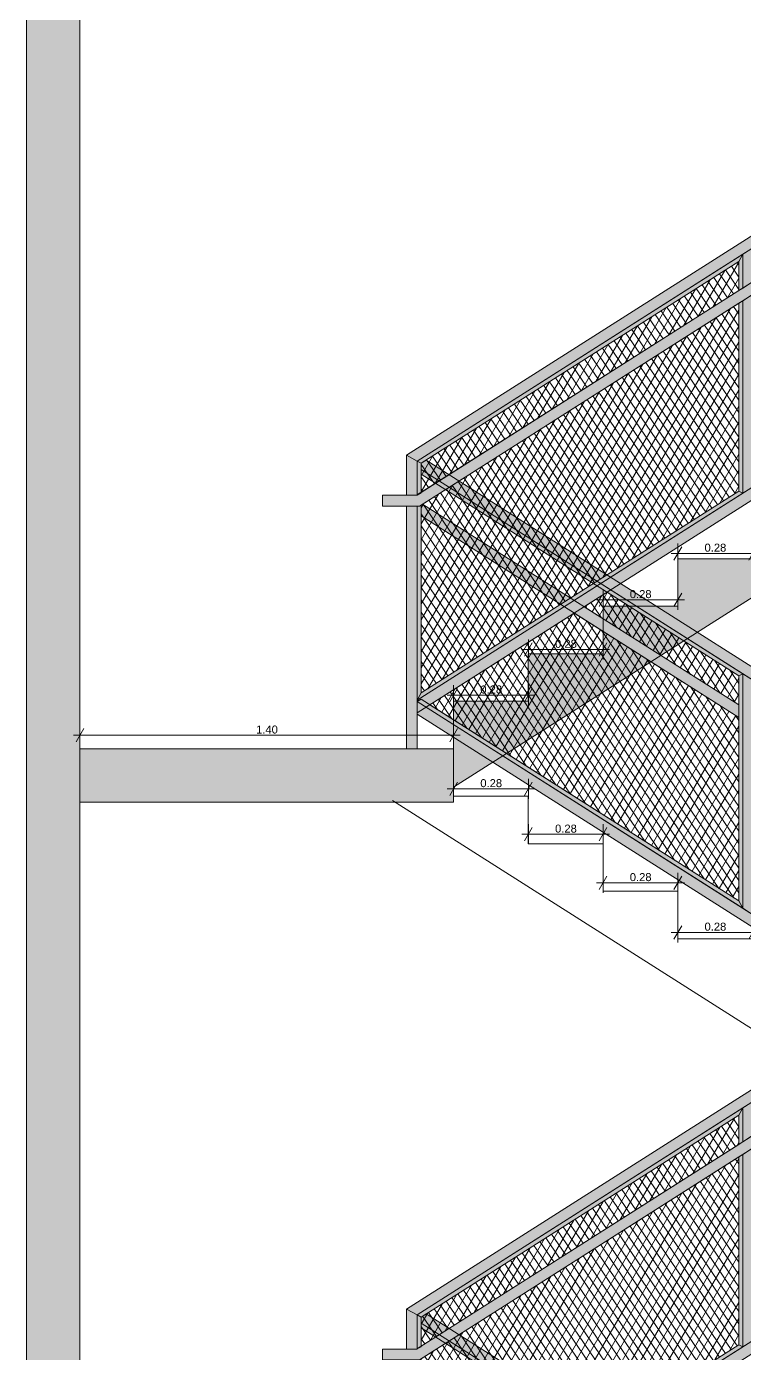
# Model space of a CAD drawing. Header units: millimetres. Extents: x 475206255 to 476720147, y 4620882299 to 4621447368.
# Drawn here: x 475515140 to 475517829, y 4621090533 to 4621095507 of the extents above; entities that cross this region are included whole.
import ezdxf

# ---------------------------------------------------------------- set-up
doc = ezdxf.new("R2010")
doc.units = ezdxf.units.MM
doc.header["$MEASUREMENT"] = 0
for name, color, linetype, lineweight in [('2D Drafting - General_Pen_No__250_Pen_No__7', 7, 'Continuous', 0), ('2D Drafting - General_Pen_No__250_Pen_No__7_Pen_No__250', 7, 'Continuous', 0), ('2D Drafting - General_Pen_No__250_Pen_No__7_Pen_No__7', 7, 'Continuous', 0), ('New_2D Drafting - General_Pen_No__1', 1, 'Continuous', 0), ('New_2D Drafting - General_Pen_No__250_Pen_No__250', 7, 'Continuous', 0), ('New_2D Drafting - General_Pen_No__4', 7, 'Continuous', 0), ('New_Doors_Pen_No__7_Pen_No__7_Pen_No__250', 7, 'Continuous', 0), ('New_Doors_Pen_No__7_Pen_No__7_Pen_No__5', 5, 'Continuous', 0), ('reg_nak_Pen_No__250', 7, 'Continuous', 0), ('zoma_Pen_No__142', 142, 'Continuous', 0)]:
    doc.layers.add(name, color=color, linetype=linetype, lineweight=lineweight)
doc.layers.add('zoma', color=7, linetype='Continuous')
doc.styles.add('GENERATED_STYLE_2', font='arial.ttf')
doc.dimstyles.new('GENERATED_STYLE__3', dxfattribs={"dimtxt": 200, "dimasz": 64.421331, "dimexe": 0.18, "dimexo": 3, "dimgap": 0, "dimtad": 1, "dimtih": 1, "dimtoh": 1, "dimlfac": 0.001, "dimzin": 0, "dimdsep": 46, "dimtxsty": 'GENERATED_STYLE_2', "dimblk": 'ARROWHEAD_2', "dimblk1": 'ARROWHEAD_2', "dimblk2": 'ARROWHEAD_2', "dimcen": 0.09, "dimclrd": 142, "dimclre": 142, "dimclrt": 142, "dimadec": 0, "dimazin": 0, "dimtfac": 1, "dimtdec": 4, "dimtmove": 0, "dimatfit": 3, "dimfxl": 1, "dimtolj": 1, "dimtzin": 0, "dimarcsym": 0})
doc.dimstyles.new('GENERATED_STYLE__4', dxfattribs={"dimtxt": 30.000001, "dimasz": 38, "dimexe": 0.18, "dimexo": 3, "dimgap": 0, "dimtad": 1, "dimtih": 1, "dimtoh": 1, "dimlfac": 0.001, "dimzin": 0, "dimdsep": 46, "dimtxsty": 'GENERATED_STYLE_2', "dimblk": 'ARROWHEAD_2', "dimblk1": 'ARROWHEAD_2', "dimblk2": 'ARROWHEAD_2', "dimcen": 0.09, "dimclrd": 142, "dimclre": 142, "dimclrt": 142, "dimadec": 0, "dimazin": 0, "dimtfac": 1, "dimtdec": 4, "dimtmove": 0, "dimatfit": 3, "dimfxl": 1, "dimtolj": 1, "dimtzin": 0, "dimarcsym": 0})
pattern_1 = [(60, (475826095.757, 4621095193.19), (-25.980762, 15), []), (124.306619, (475826095.757, 4621095193.19), (23.8156986, 11.25), [])]

# ---------------------------------------------------------------- blocks, each defined once
blk = doc.blocks.new('*D121', base_point=(475826095.8, 4621095193.2))
at = {"layer": 'zoma_Pen_No__142', "color": 142, "linetype": 'Continuous', "lineweight": 0, "transparency": 16777216}
for p, q in [((475517594.4, 4621092136.6), (475517565.5, 4621092086.6)), ((475517580, 4621092074.1), (475517580, 4621092149.1)), ((475517845.5, 4621092086.6), (475517874.4, 4621092136.6)), ((475517860, 4621092074.1), (475517860, 4621092149.1)), ((475517555.5, 4621092111.6), (475517580, 4621092111.6)), ((475517580, 4621092111.6), (475517860, 4621092111.6)), ((475517860, 4621092111.6), (475517884.4, 4621092111.6))]:
    blk.add_line(p, q, dxfattribs=at)
at = {"layer": 'zoma_Pen_No__142', "color": 142, "lineweight": 0, "transparency": 16777216, "insert": (475517679.9, 4621092117.6), "char_height": 30, "attachment_point": 7, "style": 'GENERATED_STYLE_2'}
blk.add_mtext('\\A1;{\\pql;\\fArial|b0|i0|c204|p0;\\W1.000000;0.28}', dxfattribs=at)
blk = doc.blocks.new('ARROWHEAD_2')
at = {"color": 0, "linetype": 'Continuous', "lineweight": 0}
for p, q in [((0, 0), (-1, 0)), ((-0.378, -0.655), (0.378, 0.655))]:
    blk.add_line(p, q, dxfattribs=at)
blk = doc.blocks.new('*D122', base_point=(475826095.8, 4621095193.2))
at = {"layer": 'zoma_Pen_No__142', "color": 142, "linetype": 'Continuous', "lineweight": 0, "transparency": 16777216}
for p, q in [((475517300, 4621092259.8), (475517300, 4621092334.8)), ((475517580, 4621092259.8), (475517580, 4621092334.8)), ((475517275.5, 4621092297.3), (475517300, 4621092297.3)), ((475517314.4, 4621092322.3), (475517285.5, 4621092272.3)), ((475517300, 4621092297.3), (475517580, 4621092297.3)), ((475517565.5, 4621092272.3), (475517594.4, 4621092322.3)), ((475517580, 4621092297.3), (475517604.4, 4621092297.3))]:
    blk.add_line(p, q, dxfattribs=at)
at = {"layer": 'zoma_Pen_No__142', "color": 142, "lineweight": 0, "transparency": 16777216, "insert": (475517399.9, 4621092303.3), "char_height": 30, "attachment_point": 7, "style": 'GENERATED_STYLE_2'}
blk.add_mtext('\\A1;{\\pql;\\fArial|b0|i0|c204|p0;\\W1.000000;0.28}', dxfattribs=at)
blk = doc.blocks.new('*D123', base_point=(475826095.8, 4621095193.2))
at = {"layer": 'zoma_Pen_No__142', "color": 142, "linetype": 'Continuous', "lineweight": 0, "transparency": 16777216}
for p, q in [((475516995.5, 4621092479.1), (475517020, 4621092479.1)), ((475517034.4, 4621092504.1), (475517005.5, 4621092454.1)), ((475517020, 4621092441.6), (475517020, 4621092516.6)), ((475517020, 4621092479.1), (475517300, 4621092479.1)), ((475517285.5, 4621092454.1), (475517314.4, 4621092504.1)), ((475517300, 4621092441.6), (475517300, 4621092516.6)), ((475517300, 4621092479.1), (475517324.4, 4621092479.1))]:
    blk.add_line(p, q, dxfattribs=at)
at = {"layer": 'zoma_Pen_No__142', "color": 142, "lineweight": 0, "transparency": 16777216, "insert": (475517119.9, 4621092485.1), "char_height": 30, "attachment_point": 7, "style": 'GENERATED_STYLE_2'}
blk.add_mtext('\\A1;{\\pql;\\fArial|b0|i0|c204|p0;\\W1.000000;0.28}', dxfattribs=at)
blk = doc.blocks.new('*D124', base_point=(475826095.8, 4621095193.2))
at = {"layer": 'zoma_Pen_No__142', "color": 142, "linetype": 'Continuous', "lineweight": 0, "transparency": 16777216}
for p, q in [((475516754.4, 4621092674.5), (475516725.5, 4621092624.5)), ((475516740, 4621092612), (475516740, 4621092687)), ((475517005.5, 4621092624.5), (475517034.4, 4621092674.5)), ((475517020, 4621092612), (475517020, 4621092687)), ((475516715.5, 4621092649.5), (475516740, 4621092649.5)), ((475516740, 4621092649.5), (475517020, 4621092649.5)), ((475517020, 4621092649.5), (475517044.4, 4621092649.5))]:
    blk.add_line(p, q, dxfattribs=at)
at = {"layer": 'zoma_Pen_No__142', "color": 142, "lineweight": 0, "transparency": 16777216, "insert": (475516839.9, 4621092655.5), "char_height": 30, "attachment_point": 7, "style": 'GENERATED_STYLE_2'}
blk.add_mtext('\\A1;{\\pql;\\fArial|b0|i0|c204|p0;\\W1.000000;0.28}', dxfattribs=at)
blk = doc.blocks.new('*D125', base_point=(475826095.8, 4621095193.2))
at = {"layer": 'zoma_Pen_No__142', "color": 142, "linetype": 'Continuous', "lineweight": 0, "transparency": 16777216}
for p, q in [((475516754.4, 4621093025.5), (475516725.5, 4621092975.5)), ((475516740, 4621092963), (475516740, 4621093038)), ((475517005.5, 4621092975.5), (475517034.4, 4621093025.5)), ((475517020, 4621092963), (475517020, 4621093038)), ((475516715.5, 4621093000.5), (475516740, 4621093000.5)), ((475516740, 4621093000.5), (475517020, 4621093000.5)), ((475517020, 4621093000.5), (475517044.4, 4621093000.5))]:
    blk.add_line(p, q, dxfattribs=at)
at = {"layer": 'zoma_Pen_No__142', "color": 142, "lineweight": 0, "transparency": 16777216, "insert": (475516839.9, 4621093006.5), "char_height": 30, "attachment_point": 7, "style": 'GENERATED_STYLE_2'}
blk.add_mtext('\\A1;{\\pql;\\fArial|b0|i0|c204|p0;\\W1.000000;0.28}', dxfattribs=at)
blk = doc.blocks.new('*D126', base_point=(475826095.8, 4621095193.2))
at = {"layer": 'zoma_Pen_No__142', "color": 142, "linetype": 'Continuous', "lineweight": 0, "transparency": 16777216}
for p, q in [((475516995.5, 4621093171.8), (475517020, 4621093171.8)), ((475517034.4, 4621093196.8), (475517005.5, 4621093146.8)), ((475517020, 4621093134.3), (475517020, 4621093209.3)), ((475517020, 4621093171.8), (475517300, 4621093171.8)), ((475517285.5, 4621093146.8), (475517314.4, 4621093196.8)), ((475517300, 4621093134.3), (475517300, 4621093209.3)), ((475517300, 4621093171.8), (475517324.4, 4621093171.8))]:
    blk.add_line(p, q, dxfattribs=at)
at = {"layer": 'zoma_Pen_No__142', "color": 142, "lineweight": 0, "transparency": 16777216, "insert": (475517119.9, 4621093177.8), "char_height": 30, "attachment_point": 7, "style": 'GENERATED_STYLE_2'}
blk.add_mtext('\\A1;{\\pql;\\fArial|b0|i0|c204|p0;\\W1.000000;0.28}', dxfattribs=at)
blk = doc.blocks.new('*D127', base_point=(475826095.8, 4621095193.2))
at = {"layer": 'zoma_Pen_No__142', "color": 142, "linetype": 'Continuous', "lineweight": 0, "transparency": 16777216}
for p, q in [((475517314.4, 4621093383), (475517285.5, 4621093333)), ((475517300, 4621093320.5), (475517300, 4621093395.5)), ((475517565.5, 4621093333), (475517594.4, 4621093383)), ((475517580, 4621093320.5), (475517580, 4621093395.5)), ((475517275.5, 4621093358), (475517300, 4621093358)), ((475517300, 4621093358), (475517580, 4621093358)), ((475517580, 4621093358), (475517604.4, 4621093358))]:
    blk.add_line(p, q, dxfattribs=at)
at = {"layer": 'zoma_Pen_No__142', "color": 142, "lineweight": 0, "transparency": 16777216, "insert": (475517399.9, 4621093364), "char_height": 30, "attachment_point": 7, "style": 'GENERATED_STYLE_2'}
blk.add_mtext('\\A1;{\\pql;\\fArial|b0|i0|c204|p0;\\W1.000000;0.28}', dxfattribs=at)
blk = doc.blocks.new('*D128', base_point=(475826095.8, 4621095193.2))
at = {"layer": 'zoma_Pen_No__142', "color": 142, "linetype": 'Continuous', "lineweight": 0, "transparency": 16777216}
for p, q in [((475517580, 4621093494.6), (475517580, 4621093569.6)), ((475517860, 4621093494.6), (475517860, 4621093569.6)), ((475517555.5, 4621093532.1), (475517580, 4621093532.1)), ((475517594.4, 4621093557.1), (475517565.5, 4621093507.1)), ((475517580, 4621093532.1), (475517860, 4621093532.1)), ((475517845.5, 4621093507.1), (475517874.4, 4621093557.1)), ((475517860, 4621093532.1), (475517884.4, 4621093532.1))]:
    blk.add_line(p, q, dxfattribs=at)
at = {"layer": 'zoma_Pen_No__142', "color": 142, "lineweight": 0, "transparency": 16777216, "insert": (475517679.9, 4621093538.1), "char_height": 30, "attachment_point": 7, "style": 'GENERATED_STYLE_2'}
blk.add_mtext('\\A1;{\\pql;\\fArial|b0|i0|c204|p0;\\W1.000000;0.28}', dxfattribs=at)
blk = doc.blocks.new('*D135', base_point=(475826095.8, 4621095193.2))
at = {"layer": 'zoma_Pen_No__142', "color": 142, "linetype": 'Continuous', "lineweight": 0, "transparency": 16777216}
for p, q in [((475515354.2, 4621092875.5), (475515325.4, 4621092825.5)), ((475515339.8, 4621092813), (475515339.8, 4621092888)), ((475516725.5, 4621092825.5), (475516754.4, 4621092875.5)), ((475516740, 4621092813), (475516740, 4621092888)), ((475515315.3, 4621092850.5), (475515339.8, 4621092850.5)), ((475515339.8, 4621092850.5), (475516740, 4621092850.5)), ((475516740, 4621092850.5), (475516764.4, 4621092850.5))]:
    blk.add_line(p, q, dxfattribs=at)
at = {"layer": 'zoma_Pen_No__142', "color": 142, "lineweight": 0, "transparency": 16777216, "insert": (475515999.8, 4621092856.5), "char_height": 30, "attachment_point": 7, "style": 'GENERATED_STYLE_2'}
blk.add_mtext('\\A1;{\\pql;\\fArial|b0|i0|c204|p0;\\W1.000000;1.40}', dxfattribs=at)
blk = doc.blocks.new('*D1600', base_point=(475826095.8, 4621095193.2))
at = {"layer": 'zoma_Pen_No__142', "color": 142, "linetype": 'Continuous', "lineweight": 0, "transparency": 16777216}
for p, q in [((475512136.3, 4621038370.2), (475512087.3, 4621038285.5)), ((475512111.8, 4621038264.3), (475512111.8, 4621038391.4)), ((475518636.3, 4621038370.2), (475518587.3, 4621038285.5)), ((475518611.8, 4621038264.3), (475518611.8, 4621038391.4)), ((475512111.8, 4621038327.9), (475518611.8, 4621038327.9))]:
    blk.add_line(p, q, dxfattribs=at)
at = {"layer": 'zoma_Pen_No__142', "color": 142, "lineweight": 0, "transparency": 16777216, "char_height": 200, "attachment_point": 7, "style": 'GENERATED_STYLE_2'}
for s, insert in [('\\A1;{\\pql;\\fArial|b0|i0|c204|p0;\\W1.000000;6.50}', (475515094.9, 4621038367.9)), ('\\A1;{\\pql;\\fArial|b0|i0|c204|p0;\\W1.000000;0.40}', (475518053.5, 4621038367.9))]:
    blk.add_mtext(s, dxfattribs=dict(at, insert=insert))

msp = doc.modelspace()

# ---------------------------------------------------------------- hatches: boundary and pattern name
at = {"layer": '2D Drafting - General_Pen_No__250_Pen_No__7', "linetype": 'Continuous', "lineweight": 0}
msp.add_hatch(color=7, dxfattribs=at).paths.add_polyline_path([(475516739.754, 4621092799.753), (475515339.533, 4621092799.753), (475515339.535, 4621092600.214), (475516739.748, 4621092600.172)])
at = {"layer": '2D Drafting - General_Pen_No__250_Pen_No__7_Pen_No__7', "linetype": 'Continuous', "lineweight": 0}
msp.add_hatch(color=7, dxfattribs=at).paths.add_polyline_path([(475515139.89, 4621097271.664), (475515139.89, 4621082151.617), (475515339.89, 4621082151.617), (475515339.89, 4621097271.664)])
at = {"layer": 'New_2D Drafting - General_Pen_No__1', "linetype": 'Continuous', "lineweight": 0}
for points in [[(475519083.957, 4621095501.755), (475516562.84, 4621093899.759), (475516603.323, 4621093878.09), (475519083.957, 4621095454.363)], [(475516472.84, 4621093749.759), (475516472.84, 4621093709.311), (475516611.779, 4621093709.311), (475519136.286, 4621095313.462), (475519214.443, 4621095313.462), (475519214.443, 4621095353.329), (475519124.443, 4621095353.329), (475516600.85, 4621093749.759)], [(475517863.866, 4621094552.318), (475517863.863, 4621094679.077), (475517823.381, 4621094653.353), (475517823.384, 4621094526.595)], [(475517823.348, 4621094653.405), (475516603.323, 4621093878.091), (475516618.273, 4621093869.831), (475517808.382, 4621094626.134)], [(475517823.381, 4621094653.353), (475517808.382, 4621094626.134), (475517808.384, 4621094517.063), (475517823.384, 4621094526.595)], [(475519083.957, 4621094558.497), (475516603.324, 4621092982.225), (475516603.324, 4621092934.833), (475519083.957, 4621094511.104)], [(475517823.385, 4621094479.203), (475517808.385, 4621094469.672), (475517808.399, 4621093765.734), (475517823.399, 4621093757.499)], [(475517863.867, 4621094504.927), (475517823.385, 4621094479.203), (475517823.399, 4621093757.499), (475517863.881, 4621093783.223)], [(475516562.84, 4621093899.759), (475516562.84, 4621093749.759), (475516602.675, 4621093749.759), (475516603.326, 4621093750.13), (475516603.323, 4621093878.09)], [(475516618.273, 4621093869.831), (475516603.324, 4621093878.09), (475516603.326, 4621093750.13), (475516618.275, 4621093758.673)], [(475516618.273, 4621093846.834), (475519066.887, 4621092290.908), (475519083.957, 4621092301.755), (475519124.431, 4621092301.736), (475516637.468, 4621093882.03), (475516618.273, 4621093869.831)], [(475517823.444, 4621093081.109), (475517808.376, 4621093072.91), (475516618.274, 4621093829.209), (475516618.273, 4621093846.834)], [(475517808.399, 4621093765.734), (475516618.283, 4621093009.503), (475516603.324, 4621092982.225), (475517823.399, 4621093757.499)], [(475516618.276, 4621093672.68), (475517808.373, 4621092916.455), (475517808.374, 4621092963.847), (475516623.496, 4621093716.756), (475516618.276, 4621093713.439)], [(475516603.323, 4621092799.759), (475516603.327, 4621093709.311), (475516562.84, 4621093709.311), (475516562.84, 4621092799.759)], [(475516603.324, 4621092982.225), (475516618.283, 4621093009.503), (475516618.276, 4621093713.439), (475516611.779, 4621093709.311), (475516603.327, 4621093709.311)], [(475517808.376, 4621093072.91), (475517823.376, 4621093081.074), (475517823.358, 4621092201.94), (475517808.358, 4621092229.243)], [(475517823.359, 4621092201.94), (475517823.376, 4621093081.074), (475517863.858, 4621093055.351), (475517863.841, 4621092176.216)], [(475516618.266, 4621092985.46), (475517808.358, 4621092229.243), (475517823.358, 4621092201.94), (475516603.225, 4621092977.251)], [(475516603.324, 4621092977.188), (475516603.324, 4621092929.795), (475519066.059, 4621091364.896), (475519068.975, 4621091366.749), (475519068.974, 4621091410.436)], [(475519083.957, 4621092301.755), (475516562.84, 4621090699.759), (475516603.323, 4621090678.09), (475519083.957, 4621092254.363)], [(475516472.84, 4621090549.759), (475516472.84, 4621090509.311), (475516611.779, 4621090509.311), (475519136.286, 4621092113.462), (475519214.443, 4621092113.462), (475519214.443, 4621092153.329), (475519124.443, 4621092153.329), (475516600.85, 4621090549.759)], [(475517863.866, 4621091352.318), (475517863.863, 4621091479.077), (475517823.381, 4621091453.353), (475517823.384, 4621091326.595)], [(475517823.348, 4621091453.405), (475516603.323, 4621090678.091), (475516618.273, 4621090669.831), (475517808.382, 4621091426.134)], [(475517823.381, 4621091453.353), (475517808.382, 4621091426.134), (475517808.384, 4621091317.063), (475517823.384, 4621091326.595)], [(475519083.957, 4621091358.497), (475516603.324, 4621089782.225), (475516603.324, 4621089734.833), (475519083.957, 4621091311.104)], [(475517823.385, 4621091279.203), (475517808.385, 4621091269.672), (475517808.399, 4621090565.734), (475517823.399, 4621090557.499)], [(475517863.867, 4621091304.927), (475517823.385, 4621091279.203), (475517823.399, 4621090557.499), (475517863.881, 4621090583.223)], [(475516562.84, 4621090699.759), (475516562.84, 4621090549.759), (475516602.675, 4621090549.759), (475516603.326, 4621090550.13), (475516603.323, 4621090678.09)], [(475516618.273, 4621090669.831), (475516603.324, 4621090678.09), (475516603.326, 4621090550.13), (475516618.275, 4621090558.673)], [(475516618.273, 4621090646.834), (475519066.887, 4621089090.908), (475519083.957, 4621089101.755), (475519124.431, 4621089101.736), (475516637.468, 4621090682.03), (475516618.273, 4621090669.831)], [(475517823.444, 4621089881.109), (475517808.376, 4621089872.91), (475516618.274, 4621090629.209), (475516618.273, 4621090646.834)], [(475517808.399, 4621090565.734), (475516618.283, 4621089809.503), (475516603.324, 4621089782.225), (475517823.399, 4621090557.499)]]:
    msp.add_hatch(color=1, dxfattribs=at).paths.add_polyline_path(points)
h = msp.add_hatch(dxfattribs=at)
h.set_pattern_fill('BATT_INSULATION', color=1, style=0, pattern_type=2)
h.set_pattern_definition(pattern_1)
h.paths.add_polyline_path([(475517808.384, 4621094517.063), (475517808.382, 4621094626.134), (475516618.273, 4621093869.831), (475516618.275, 4621093760.831)])
h = msp.add_hatch(dxfattribs=at)
h.set_pattern_fill('BATT_INSULATION', color=1, style=0, pattern_type=2)
h.set_pattern_definition(pattern_1)
h.paths.add_polyline_path([(475517808.399, 4621093765.734), (475517808.385, 4621094469.672), (475516618.276, 4621093713.439), (475516618.283, 4621093009.503)])
h = msp.add_hatch(dxfattribs=at)
h.set_pattern_fill('BATT_INSULATION', color=1, style=0, pattern_type=2)
h.set_pattern_definition(pattern_1)
h.paths.add_polyline_path([(475517314.521, 4621093386.75), (475517808.376, 4621093072.91), (475517808.374, 4621092963.847), (475517228.679, 4621093332.203)])
h = msp.add_hatch(dxfattribs=at)
h.set_pattern_fill('BATT_INSULATION', color=1, style=0, pattern_type=2)
h.set_pattern_definition(pattern_1)
h.paths.add_polyline_path([(475517191.388, 4621093308.507), (475517808.373, 4621092916.455), (475517808.358, 4621092229.243), (475516650.632, 4621092964.894)])
h = msp.add_hatch(dxfattribs=at)
h.set_pattern_fill('BATT_INSULATION', color=1, style=0, pattern_type=2)
h.set_pattern_definition(pattern_1)
h.paths.add_polyline_path([(475517808.384, 4621091317.063), (475517808.382, 4621091426.134), (475516618.273, 4621090669.831), (475516618.275, 4621090560.831)])
h = msp.add_hatch(dxfattribs=at)
h.set_pattern_fill('BATT_INSULATION', color=1, style=0, pattern_type=2)
h.set_pattern_definition(pattern_1)
h.paths.add_polyline_path([(475517808.399, 4621090565.734), (475517808.385, 4621091269.672), (475516618.276, 4621090513.439), (475516618.283, 4621089809.503)])
at = {"layer": 'New_2D Drafting - General_Pen_No__250_Pen_No__250', "linetype": 'Continuous', "lineweight": 0}
msp.add_hatch(color=7, dxfattribs=at).paths.add_polyline_path([(475517019.68, 4621092977.759), (475516739.751, 4621092977.759), (475516739.966, 4621092656.131), (475518139.754, 4621093545.677), (475518385.361, 4621093701.757), (475518979.751, 4621094079.484), (475519046.261, 4621094121.75), (475518979.751, 4621094121.75), (475518979.68, 4621094121.75), (475518979.68, 4621094223.757), (475518699.68, 4621094223.757), (475518699.68, 4621094045.757), (475518419.68, 4621094045.757), (475518419.68, 4621093867.757), (475518356.897, 4621093867.757, -0.08199413), (475518332.463, 4621093867.757), (475518139.754, 4621093867.757), (475518139.754, 4621093701.757), (475518139.685, 4621093701.757), (475518139.68, 4621093689.757), (475517859.68, 4621093689.757), (475517859.68, 4621093511.758), (475517579.68, 4621093511.758), (475517579.68, 4621093333.758), (475517299.68, 4621093333.758), (475517299.68, 4621093155.759), (475517019.68, 4621093155.759)])

# ---------------------------------------------------------------- linework, layer by layer
at = {"layer": '2D Drafting - General_Pen_No__250_Pen_No__7', "color": 7, "linetype": 'Continuous', "lineweight": 0, "flags": 128}
msp.add_lwpolyline([(475516739.754, 4621092799.753), (475515339.533, 4621092799.753), (475515339.535, 4621092600.214), (475516739.748, 4621092600.172)], close=True, dxfattribs=at)
at = {"layer": '2D Drafting - General_Pen_No__250_Pen_No__7_Pen_No__250', "color": 7, "linetype": 'Continuous', "lineweight": 0, "flags": 128}
msp.add_lwpolyline([(475515139.89, 4621097271.664), (475515139.89, 4621082151.617), (475515339.89, 4621082151.617), (475515339.89, 4621097271.664)], close=True, dxfattribs=at)
at = {"layer": 'New_2D Drafting - General_Pen_No__250_Pen_No__250', "color": 7, "linetype": 'Continuous', "lineweight": 0, "flags": 128}
msp.add_lwpolyline([(475517859.68, 4621093511.758), (475517579.68, 4621093511.758), (475517579.68, 4621093333.758), (475517299.68, 4621093333.758), (475517299.68, 4621093155.759), (475517019.68, 4621093155.759), (475517019.68, 4621092977.759), (475516739.751, 4621092977.759), (475516739.966, 4621092656.131), (475518139.754, 4621093545.677)], dxfattribs=at)
at = {"layer": 'New_2D Drafting - General_Pen_No__4', "color": 7, "linetype": 'Continuous', "lineweight": 0, "flags": 128}
for points in [[(475519083.957, 4621095501.755), (475516562.84, 4621093899.759), (475516603.323, 4621093878.09), (475519083.957, 4621095454.363)], [(475516472.84, 4621093749.759), (475516472.84, 4621093709.311), (475516611.779, 4621093709.311), (475519136.286, 4621095313.462), (475519214.443, 4621095313.462), (475519214.443, 4621095353.329), (475519124.443, 4621095353.329), (475516600.85, 4621093749.759)], [(475517863.866, 4621094552.318), (475517863.863, 4621094679.077), (475517823.381, 4621094653.353), (475517823.384, 4621094526.595)], [(475517823.348, 4621094653.405), (475516603.323, 4621093878.091), (475516618.273, 4621093869.831), (475517808.382, 4621094626.134)], [(475517808.384, 4621094517.063), (475517808.382, 4621094626.134), (475516618.273, 4621093869.831), (475516618.275, 4621093760.831)], [(475517823.381, 4621094653.353), (475517808.382, 4621094626.134), (475517808.384, 4621094517.063), (475517823.384, 4621094526.595)], [(475519083.957, 4621094558.497), (475516603.324, 4621092982.225), (475516603.324, 4621092934.833), (475519083.957, 4621094511.104)], [(475517808.399, 4621093765.734), (475517808.385, 4621094469.672), (475516618.276, 4621093713.439), (475516618.283, 4621093009.503)], [(475517823.385, 4621094479.203), (475517808.385, 4621094469.672), (475517808.399, 4621093765.734), (475517823.399, 4621093757.499)], [(475517863.867, 4621094504.927), (475517823.385, 4621094479.203), (475517823.399, 4621093757.499), (475517863.881, 4621093783.223)], [(475516562.84, 4621093899.759), (475516562.84, 4621093749.759), (475516602.675, 4621093749.759), (475516603.326, 4621093750.13), (475516603.323, 4621093878.09)], [(475516618.273, 4621093869.831), (475516603.324, 4621093878.09), (475516603.326, 4621093750.13), (475516618.275, 4621093758.673)], [(475516618.273, 4621093846.834), (475519066.887, 4621092290.908), (475519083.957, 4621092301.755), (475519124.431, 4621092301.736), (475516637.468, 4621093882.03), (475516618.273, 4621093869.831)], [(475517823.444, 4621093081.109), (475517808.376, 4621093072.91), (475516618.274, 4621093829.209), (475516618.273, 4621093846.834)], [(475517808.399, 4621093765.734), (475516618.283, 4621093009.503), (475516603.324, 4621092982.225), (475517823.399, 4621093757.499)], [(475516618.276, 4621093672.68), (475517808.373, 4621092916.455), (475517808.374, 4621092963.847), (475516623.496, 4621093716.756), (475516618.276, 4621093713.439)], [(475516603.323, 4621092799.759), (475516603.327, 4621093709.311), (475516562.84, 4621093709.311), (475516562.84, 4621092799.759)], [(475516603.324, 4621092982.225), (475516618.283, 4621093009.503), (475516618.276, 4621093713.439), (475516611.779, 4621093709.311), (475516603.327, 4621093709.311)], [(475517314.521, 4621093386.75), (475517808.376, 4621093072.91), (475517808.374, 4621092963.847), (475517228.679, 4621093332.203)], [(475517191.388, 4621093308.507), (475517808.373, 4621092916.455), (475517808.358, 4621092229.243), (475516650.632, 4621092964.894)], [(475517808.376, 4621093072.91), (475517823.376, 4621093081.074), (475517823.358, 4621092201.94), (475517808.358, 4621092229.243)], [(475517823.359, 4621092201.94), (475517823.376, 4621093081.074), (475517863.858, 4621093055.351), (475517863.841, 4621092176.216)], [(475516618.266, 4621092985.46), (475517808.358, 4621092229.243), (475517823.358, 4621092201.94), (475516603.225, 4621092977.251)], [(475516603.324, 4621092977.188), (475516603.324, 4621092929.795), (475519066.059, 4621091364.896), (475519068.975, 4621091366.749), (475519068.974, 4621091410.436)], [(475519083.957, 4621092301.755), (475516562.84, 4621090699.759), (475516603.323, 4621090678.09), (475519083.957, 4621092254.363)], [(475516472.84, 4621090549.759), (475516472.84, 4621090509.311), (475516611.779, 4621090509.311), (475519136.286, 4621092113.462), (475519214.443, 4621092113.462), (475519214.443, 4621092153.329), (475519124.443, 4621092153.329), (475516600.85, 4621090549.759)], [(475517863.866, 4621091352.318), (475517863.863, 4621091479.077), (475517823.381, 4621091453.353), (475517823.384, 4621091326.595)], [(475517823.348, 4621091453.405), (475516603.323, 4621090678.091), (475516618.273, 4621090669.831), (475517808.382, 4621091426.134)], [(475517823.381, 4621091453.353), (475517808.382, 4621091426.134), (475517808.384, 4621091317.063), (475517823.384, 4621091326.595)], [(475517808.384, 4621091317.063), (475517808.382, 4621091426.134), (475516618.273, 4621090669.831), (475516618.275, 4621090560.831)], [(475519083.957, 4621091358.497), (475516603.324, 4621089782.225), (475516603.324, 4621089734.833), (475519083.957, 4621091311.104)], [(475517823.385, 4621091279.203), (475517808.385, 4621091269.672), (475517808.399, 4621090565.734), (475517823.399, 4621090557.499)], [(475517863.867, 4621091304.927), (475517823.385, 4621091279.203), (475517823.399, 4621090557.499), (475517863.881, 4621090583.223)], [(475517808.399, 4621090565.734), (475517808.385, 4621091269.672), (475516618.276, 4621090513.439), (475516618.283, 4621089809.503)], [(475516562.84, 4621090699.759), (475516562.84, 4621090549.759), (475516602.675, 4621090549.759), (475516603.326, 4621090550.13), (475516603.323, 4621090678.09)], [(475516618.273, 4621090669.831), (475516603.324, 4621090678.09), (475516603.326, 4621090550.13), (475516618.275, 4621090558.673)], [(475516618.273, 4621090646.834), (475519066.887, 4621089090.908), (475519083.957, 4621089101.755), (475519124.431, 4621089101.736), (475516637.468, 4621090682.03), (475516618.273, 4621090669.831)], [(475517823.444, 4621089881.109), (475517808.376, 4621089872.91), (475516618.274, 4621090629.209), (475516618.273, 4621090646.834)], [(475517808.399, 4621090565.734), (475516618.283, 4621089809.503), (475516603.324, 4621089782.225), (475517823.399, 4621090557.499)]]:
    msp.add_lwpolyline(points, close=True, dxfattribs=at)
at = {"layer": 'New_Doors_Pen_No__7_Pen_No__7_Pen_No__250', "color": 7, "linetype": 'Continuous', "lineweight": 0, "flags": 128}
msp.add_lwpolyline([(475516739.791, 4621092779.759), (475516739.791, 4621092621.757), (475517019.72, 4621092621.757), (475517019.72, 4621092443.757), (475517299.72, 4621092443.757), (475517299.72, 4621092265.758), (475517579.72, 4621092265.758), (475517579.72, 4621092087.758), (475517859.72, 4621092087.758), (475517859.72, 4621091909.758), (475518139.72, 4621091909.758), (475518139.794, 4621091731.758), (475518419.72, 4621091731.758), (475518419.72, 4621091553.759), (475518699.72, 4621091553.759), (475518699.72, 4621091375.759), (475518979.72, 4621091375.759), (475518979.72, 4621091201.757)], dxfattribs=at)
at = {"layer": 'New_Doors_Pen_No__7_Pen_No__7_Pen_No__5', "color": 5, "linetype": 'Continuous', "lineweight": 0, "flags": 128}
msp.add_lwpolyline([(475516739.751, 4621092799.759), (475516739.751, 4621092977.759), (475517019.68, 4621092977.759), (475517019.68, 4621093155.759), (475517299.68, 4621093155.759), (475517299.68, 4621093333.758), (475517579.68, 4621093333.758), (475517579.68, 4621093511.758), (475517859.68, 4621093511.758), (475517859.68, 4621093689.757), (475518139.68, 4621093689.757), (475518139.754, 4621093867.757), (475518419.68, 4621093867.757), (475518419.68, 4621094045.757), (475518699.68, 4621094045.757), (475518699.68, 4621094223.757), (475518979.68, 4621094223.757), (475518979.716, 4621094381.787)], dxfattribs=at)
at = {"layer": 'reg_nak_Pen_No__250', "color": 7, "linetype": 'Continuous', "lineweight": 0, "flags": 128}
msp.add_lwpolyline([(475516511.419, 4621092606.399), (475518985.807, 4621091033.395)], dxfattribs=at)

# ---------------------------------------------------------------- dimensions: what is measured, and where the dimension line sits
at = {"layer": 'zoma', "color": 142, "linetype": 'Continuous', "lineweight": 0}
for base, p1, p2, dimstyle, picture, middle in [((475517859.954, 4621093532.104), (475517579.954, 4621093508.945), (475517859.954, 4621093508.945), 'GENERATED_STYLE__4', '*D128', (475517718.754, 4621093553.104)), ((475517579.954, 4621093358.049), (475517299.954, 4621093339.357), (475517579.954, 4621093339.357), 'GENERATED_STYLE__4', '*D127', (475517438.754, 4621093379.049)), ((475517299.954, 4621093171.823), (475517019.954, 4621093152.575), (475517299.954, 4621093152.575), 'GENERATED_STYLE__4', '*D126', (475517158.754, 4621093192.823)), ((475517019.954, 4621093000.541), (475516739.954, 4621092982.024), (475517019.954, 4621092982.024), 'GENERATED_STYLE__4', '*D125', (475516878.754, 4621093021.541)), ((475516739.954, 4621092850.487), (475515339.788, 4621092799.759), (475516739.954, 4621092799.759), 'GENERATED_STYLE__4', '*D135', (475516038.671, 4621092871.487)), ((475517019.954, 4621092649.511), (475516739.954, 4621092623.186), (475517019.954, 4621092623.186), 'GENERATED_STYLE__4', '*D124', (475516878.754, 4621092670.511)), ((475517299.954, 4621092479.121), (475517019.954, 4621092456.007), (475517299.954, 4621092456.007), 'GENERATED_STYLE__4', '*D123', (475517158.754, 4621092500.121)), ((475517579.954, 4621092297.286), (475517299.954, 4621092265.833), (475517579.954, 4621092265.833), 'GENERATED_STYLE__4', '*D122', (475517438.754, 4621092318.286)), ((475517859.954, 4621092111.637), (475517579.954, 4621092090.426), (475517859.954, 4621092090.426), 'GENERATED_STYLE__4', '*D121', (475517718.754, 4621092132.637)), ((475518611.799, 4621038327.867), (475512111.799, 4621090893.532), (475518611.799, 4621090493.532), 'GENERATED_STYLE__3', '*D1600', (475515353.795, 4621038467.867))]:
    dim = msp.add_linear_dim(base=base, p1=p1, p2=p2, dimstyle=dimstyle, dxfattribs=at)
    dim.commit()
    dim.dimension.update_dxf_attribs({"geometry": picture, "text_midpoint": middle, "dimtype": 160})

doc.saveas('drawing.dxf')
